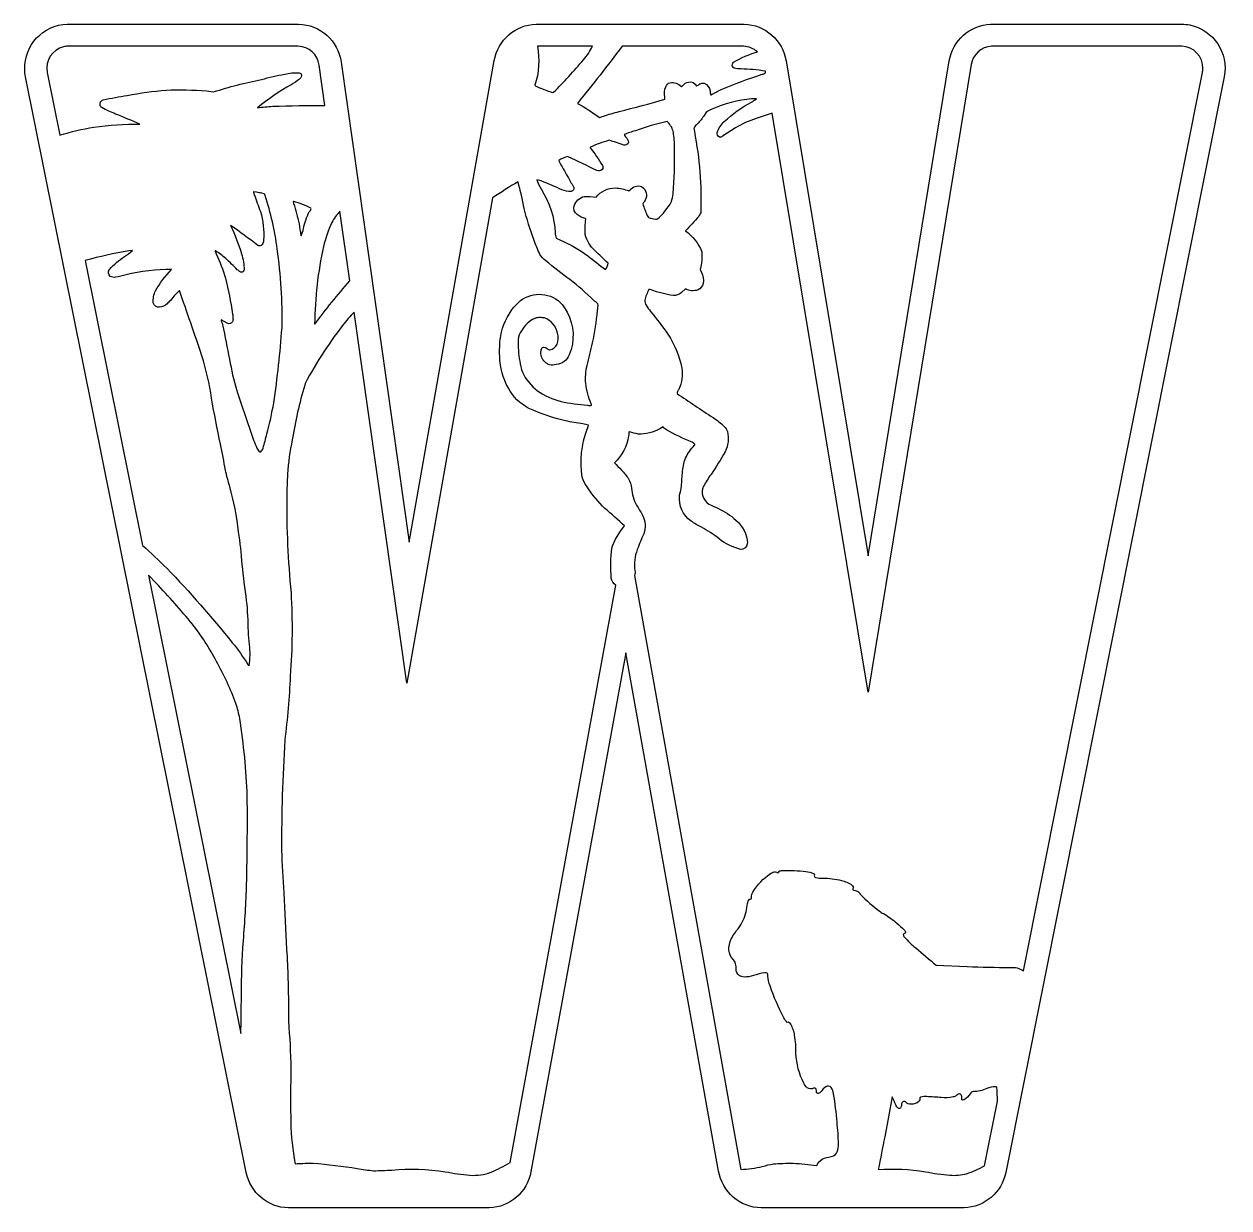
# Model space of a CAD drawing. Extents: x 0 to 1631, y -1 to 1036.
# Drawn here: x 727 to 1246, y 525 to 1036 of the extents above; entities that cross this region are included whole.
import ezdxf

# ---------------------------------------------------------------- set-up
doc = ezdxf.new("R2010")
doc.units = 0
doc.header["$MEASUREMENT"] = 0
doc.layers.add('Layer 1', color=7, linetype='Continuous', lineweight=0)

msp = doc.modelspace()

# ---------------------------------------------------------------- linework, layer by layer
at = {"layer": 'Layer 1', "color": 1, "lineweight": 25, "true_color": 0xff0000}
for points, knots in [([(1143.48, 1035.59), (1134.54, 1035.16), (1127.12, 1028.54), (1125.67, 1019.72), (1125.67, 1019.72), (1090.66, 806.37), (1090.66, 806.37), (1090.66, 806.37), (1055.33, 1019.74), (1055.33, 1019.74), (1053.87, 1028.67), (1046.3, 1035.32), (1037.26, 1035.61), (1037.26, 1035.61), (947.59, 1035.61), (947.59, 1035.61), (938.64, 1035.3), (931.12, 1028.77), (929.56, 1019.94), (929.56, 1019.94), (892.87, 812.29), (892.87, 812.29), (892.87, 812.29), (863.53, 1019.26), (863.53, 1019.26), (862.24, 1028.47), (854.48, 1035.39), (845.18, 1035.61), (845.18, 1035.61), (745.47, 1035.61), (745.47, 1035.61), (735.06, 1035.25), (726.89, 1026.57), (727.17, 1016.16), (727.17, 1015.06), (727.29, 1013.96), (727.53, 1012.89), (727.53, 1012.89), (822.66, 540.6), (822.66, 540.6), (824.42, 531.9), (831.96, 525.58), (840.83, 525.38), (840.83, 525.38), (927.38, 525.38), (927.38, 525.38), (936.29, 525.69), (943.78, 532.17), (945.37, 540.94), (945.37, 540.94), (986.28, 764.55), (986.28, 764.55), (986.28, 764.55), (1026.26, 541.25), (1026.26, 541.25), (1027.75, 532.23), (1035.46, 525.56), (1044.6, 525.38), (1044.6, 525.38), (1132.09, 525.38), (1132.09, 525.38), (1140.88, 525.7), (1148.29, 532.02), (1150.01, 540.64), (1150.01, 540.64), (1244.16, 1012.94), (1244.16, 1012.94), (1246.19, 1023.18), (1239.58, 1033.13), (1229.35, 1035.23), (1228.21, 1035.46), (1227.05, 1035.59), (1225.88, 1035.61), (1225.88, 1035.61), (1143.72, 1035.61), (1143.72, 1035.61), (1143.72, 1035.61), (1143.48, 1035.59), (1143.48, 1035.59)], [0, 0, 0, 0, 1, 1, 1, 2, 2, 2, 3, 3, 3, 4, 4, 4, 5, 5, 5, 6, 6, 6, 7, 7, 7, 8, 8, 8, 9, 9, 9, 10, 10, 10, 11, 11, 11, 12, 12, 12, 13, 13, 13, 14, 14, 14, 15, 15, 15, 16, 16, 16, 17, 17, 17, 18, 18, 18, 19, 19, 19, 20, 20, 20, 21, 21, 21, 22, 22, 22, 23, 23, 23, 24, 24, 24, 25, 25, 25, 26, 26, 26, 26]), ([(845.04, 1026.07), (849.62, 1025.92), (853.43, 1022.51), (854.07, 1017.97), (854.07, 1017.97), (856.54, 1000.51), (856.54, 1000.51), (849.05, 1000.55), (841.56, 1000.45), (834.07, 1000.19), (831.89, 1000), (829.71, 999.8), (827.54, 999.58), (832.04, 1003.32), (836.89, 1006.63), (842.01, 1009.47), (843.24, 1010.23), (844.45, 1011.04), (845.63, 1011.89), (846.34, 1012.41), (846.6, 1013.34), (846.25, 1014.14), (846.06, 1014.41), (845.76, 1014.59), (845.43, 1014.64), (843.35, 1014.71), (841.27, 1014.51), (839.24, 1014.05), (835.88, 1013.38), (832.54, 1012.63), (829.22, 1011.78), (822.23, 1010.33), (815.32, 1008.54), (808.51, 1006.43), (808.51, 1006.43), (805.5, 1006.81), (805.5, 1006.81), (799.72, 1007.3), (793.92, 1007.42), (788.12, 1007.18), (782.51, 1006.67), (776.93, 1005.91), (771.39, 1004.89), (767.92, 1004.3), (764.46, 1003.68), (761, 1003), (760.03, 1002.67), (759.45, 1001.68), (759.64, 1000.67), (759.74, 1000.21), (760.04, 999.81), (760.46, 999.6), (762.36, 998.55), (764.33, 997.64), (766.35, 996.86), (769.85, 995.43), (773.33, 993.99), (776.81, 992.53), (770.16, 992.55), (763.53, 992.1), (756.94, 991.19), (752, 990.39), (747.12, 989.23), (742.34, 987.72), (742.34, 987.72), (736.9, 1014.8), (736.9, 1014.8), (735.89, 1019.77), (739.01, 1024.65), (743.95, 1025.82), (744.51, 1025.95), (745.08, 1026.03), (745.65, 1026.07), (745.65, 1026.07), (845.04, 1026.07), (845.04, 1026.07)], [0, 0, 0, 0, 1, 1, 1, 2, 2, 2, 3, 3, 3, 4, 4, 4, 5, 5, 5, 6, 6, 6, 7, 7, 7, 8, 8, 8, 9, 9, 9, 10, 10, 10, 11, 11, 11, 12, 12, 12, 13, 13, 13, 14, 14, 14, 15, 15, 15, 16, 16, 16, 17, 17, 17, 18, 18, 18, 19, 19, 19, 20, 20, 20, 21, 21, 21, 22, 22, 22, 23, 23, 23, 24, 24, 24, 25, 25, 25, 25]), ([(971.83, 1026.07), (970.88, 1023.93), (969.59, 1021.97), (968, 1020.26), (963.91, 1015.39), (959.59, 1010.7), (955.07, 1006.22), (955.07, 1006.22), (954.85, 1006.09), (954.85, 1006.09), (953.93, 1006.34), (953.04, 1006.66), (952.17, 1007.04), (950.48, 1007.58), (948.83, 1008.24), (947.23, 1009.01), (947.16, 1009.08), (947.11, 1009.15), (947.09, 1009.24), (948.79, 1014.68), (949.15, 1020.46), (948.13, 1026.07), (948.13, 1026.07), (971.83, 1026.07), (971.83, 1026.07)], [0, 0, 0, 0, 1, 1, 1, 2, 2, 2, 3, 3, 3, 4, 4, 4, 5, 5, 5, 6, 6, 6, 7, 7, 7, 8, 8, 8, 8]), ([(1036.96, 1026.07), (1039.19, 1025.98), (1041.32, 1025.11), (1042.97, 1023.6), (1039.37, 1022.58), (1035.91, 1021.11), (1032.67, 1019.22), (1032.14, 1018.72), (1031.98, 1017.94), (1032.29, 1017.27), (1032.45, 1017), (1032.69, 1016.79), (1032.97, 1016.66), (1033.93, 1016.39), (1034.92, 1016.26), (1035.92, 1016.27), (1039.43, 1016.22), (1042.93, 1015.91), (1046.39, 1015.32), (1046.39, 1015.32), (1046.51, 1014.59), (1046.51, 1014.59), (1046.03, 1014.32), (1045.52, 1014.12), (1044.99, 1013.98), (1039.01, 1012.04), (1033.11, 1009.84), (1027.32, 1007.38), (1025.85, 1006.69), (1024.41, 1005.93), (1023.01, 1005.09), (1023.01, 1005.09), (1022.9, 1005.14), (1022.9, 1005.14), (1022.7, 1005.67), (1022.59, 1006.24), (1022.58, 1006.81), (1022.36, 1008.27), (1021.41, 1009.51), (1020.07, 1010.1), (1019.4, 1010.27), (1018.69, 1010.16), (1018.09, 1009.81), (1017.6, 1009.52), (1017.14, 1009.18), (1016.71, 1008.81), (1016.22, 1010.26), (1014.66, 1011.07), (1013.2, 1010.62), (1012.23, 1010.44), (1011.36, 1009.89), (1010.79, 1009.08), (1010.79, 1009.08), (1010.43, 1008.76), (1010.43, 1008.76), (1010.43, 1008.76), (1010.22, 1008.72), (1010.22, 1008.72), (1008.93, 1010.04), (1007.08, 1010.66), (1005.26, 1010.37), (1004.41, 1010.09), (1003.75, 1009.44), (1003.44, 1008.61), (1002.79, 1007.24), (1002.65, 1005.69), (1003.06, 1004.23), (1003.07, 1003.93), (1003.06, 1003.62), (1003.04, 1003.32), (996.54, 1001.35), (989.99, 999.55), (983.4, 997.9), (981.12, 997.3), (978.85, 996.66), (976.59, 995.97), (976.59, 995.97), (974.92, 995.34), (974.92, 995.34), (971.88, 997.59), (968.7, 999.63), (965.39, 1001.46), (971.98, 1009.53), (978.39, 1017.74), (984.64, 1026.07), (984.64, 1026.07), (1036.96, 1026.07), (1036.96, 1026.07)], [0, 0, 0, 0, 1, 1, 1, 2, 2, 2, 3, 3, 3, 4, 4, 4, 5, 5, 5, 6, 6, 6, 7, 7, 7, 8, 8, 8, 9, 9, 9, 10, 10, 10, 11, 11, 11, 12, 12, 12, 13, 13, 13, 14, 14, 14, 15, 15, 15, 16, 16, 16, 17, 17, 17, 18, 18, 18, 19, 19, 19, 20, 20, 20, 21, 21, 21, 22, 22, 22, 23, 23, 23, 24, 24, 24, 25, 25, 25, 26, 26, 26, 27, 27, 27, 28, 28, 28, 29, 29, 29, 29]), ([(1225.88, 1026.07), (1231.02, 1025.89), (1235.07, 1021.64), (1234.98, 1016.5), (1234.98, 1015.93), (1234.92, 1015.37), (1234.8, 1014.82), (1234.8, 1014.82), (1157.6, 627.61), (1157.6, 627.61), (1155.93, 628.71), (1153.93, 629.21), (1151.93, 629.01), (1145.74, 629.04), (1139.55, 629.19), (1133.36, 629.44), (1133.36, 629.44), (1120, 629.99), (1120, 629.99), (1117.09, 632.48), (1114.16, 634.96), (1111.23, 637.43), (1109.46, 638.85), (1107.82, 640.43), (1106.33, 642.14), (1106.03, 642.45), (1105.85, 642.85), (1105.81, 643.28), (1105.94, 643.5), (1106.16, 643.66), (1106.42, 643.71), (1106.42, 643.71), (1106.6, 643.8), (1106.6, 643.8), (1106.68, 643.88), (1106.73, 643.97), (1106.78, 644.07), (1106.77, 644.5), (1106.57, 644.89), (1106.26, 645.18), (1105.26, 646.25), (1104.17, 647.23), (1103, 648.11), (1101.29, 649.57), (1099.47, 650.91), (1097.55, 652.1), (1096.98, 652.25), (1096.45, 652.55), (1096.01, 652.96), (1092.89, 655.29), (1089.97, 657.86), (1087.28, 660.67), (1087.1, 660.86), (1086.96, 661.08), (1086.87, 661.33), (1086.8, 661.47), (1086.68, 661.58), (1086.53, 661.65), (1085.9, 661.95), (1085.23, 662.16), (1084.54, 662.26), (1084.22, 662.34), (1083.99, 662.62), (1084.04, 662.94), (1084.04, 662.94), (1084.22, 663.26), (1084.22, 663.26), (1084.26, 663.36), (1084.27, 663.48), (1084.27, 663.6), (1084.27, 663.6), (1084.22, 663.78), (1084.22, 663.78), (1084.12, 664.07), (1083.93, 664.33), (1083.68, 664.5), (1082.33, 665.46), (1080.82, 666.14), (1079.21, 666.5), (1076.61, 667.21), (1073.92, 667.54), (1071.23, 667.47), (1070.15, 667.43), (1069.07, 667.55), (1068.03, 667.84), (1067.83, 667.89), (1067.65, 668), (1067.51, 668.15), (1067.39, 668.41), (1067.4, 668.71), (1067.55, 668.95), (1067.56, 669.21), (1067.42, 669.44), (1067.19, 669.56), (1066.15, 670.01), (1065.03, 670.27), (1063.9, 670.33), (1060.5, 670.79), (1057.06, 670.94), (1053.63, 670.76), (1053.15, 670.79), (1052.68, 670.68), (1052.27, 670.44), (1052.27, 670.44), (1052.22, 670.35), (1052.22, 670.35), (1052.21, 670.19), (1052.15, 670.04), (1052.04, 669.92), (1051.95, 669.89), (1051.86, 669.87), (1051.77, 669.85), (1051.46, 670.02), (1051.13, 670.15), (1050.79, 670.24), (1050.01, 670.21), (1049.26, 669.94), (1048.64, 669.47), (1045.53, 667.41), (1042.92, 664.68), (1041, 661.49), (1040.58, 660.8), (1040.36, 660.02), (1040.36, 659.22), (1040.4, 659.02), (1040.36, 658.81), (1040.23, 658.65), (1040.23, 658.65), (1040.14, 658.56), (1040.14, 658.56), (1039.92, 658.53), (1039.7, 658.48), (1039.5, 658.38), (1039.12, 657.84), (1038.87, 657.22), (1038.75, 656.57), (1038.5, 655.4), (1038.28, 654.22), (1038.12, 653.03), (1037.53, 650.54), (1036.44, 648.19), (1034.92, 646.13), (1033.68, 644.65), (1032.61, 643.03), (1031.72, 641.3), (1030.95, 639.79), (1030.59, 638.1), (1030.68, 636.41), (1030.81, 634.91), (1031.47, 633.51), (1032.54, 632.46), (1033.51, 631.34), (1033.95, 629.87), (1033.76, 628.4), (1033.7, 627.29), (1034.18, 626.23), (1035.06, 625.54), (1035.7, 625.12), (1036.44, 624.9), (1037.21, 624.89), (1038.6, 624.85), (1039.98, 625.06), (1041.29, 625.5), (1042.87, 626.05), (1044.49, 626.45), (1046.14, 626.7), (1046.5, 626.79), (1046.87, 626.73), (1047.17, 626.52), (1047.43, 626.21), (1047.51, 625.79), (1047.39, 625.41), (1047.53, 623.91), (1047.89, 622.44), (1048.46, 621.05), (1050.04, 616.33), (1052.02, 611.75), (1054.35, 607.36), (1054.7, 606.61), (1055.18, 605.93), (1055.78, 605.36), (1056.42, 605.48), (1057.05, 605.13), (1057.32, 604.54), (1058.16, 603.09), (1058.73, 601.49), (1059, 599.83), (1059.48, 597.24), (1059.67, 594.61), (1059.57, 591.98), (1059.78, 587.51), (1060.92, 583.14), (1062.93, 579.15), (1063.28, 578.38), (1063.81, 577.7), (1064.47, 577.17), (1065.3, 576.68), (1066.31, 576.6), (1067.21, 576.95), (1067.21, 576.95), (1067.8, 576.95), (1067.8, 576.95), (1067.96, 576.9), (1068.12, 576.82), (1068.23, 576.7), (1068.23, 576.7), (1068.35, 576.47), (1068.35, 576.47), (1068.33, 576.03), (1068.38, 575.59), (1068.48, 575.15), (1068.54, 575.06), (1068.6, 574.96), (1068.66, 574.86), (1068.75, 574.8), (1068.84, 574.75), (1068.94, 574.7), (1068.94, 574.7), (1069.09, 574.68), (1069.09, 574.68), (1069.64, 574.79), (1070.13, 575.1), (1070.45, 575.56), (1070.98, 576.36), (1071.64, 577.06), (1072.41, 577.63), (1073.19, 578.09), (1074.18, 577.94), (1074.79, 577.26), (1075.3, 576.41), (1075.65, 575.48), (1075.81, 574.5), (1076.48, 570.45), (1076.97, 566.37), (1077.28, 562.27), (1077.64, 559.2), (1077.85, 556.11), (1077.89, 553.02), (1077.91, 551.84), (1077.73, 550.67), (1077.37, 549.55), (1077.05, 548.63), (1076.3, 547.91), (1075.35, 547.65), (1074.56, 547.47), (1073.75, 547.31), (1072.95, 547.17), (1071.49, 546.85), (1070.18, 546.06), (1069.21, 544.93), (1068.91, 544.52), (1068.69, 544.07), (1068.57, 543.59), (1065.17, 544.02), (1061.76, 544.39), (1058.35, 544.7), (1056.86, 544.77), (1055.38, 544.73), (1053.9, 544.56), (1052.58, 544.51), (1051.25, 544.44), (1049.93, 544.36), (1048.29, 544.1), (1046.67, 543.72), (1045.08, 543.23), (1042.05, 542.48), (1038.95, 542.07), (1035.83, 542), (1035.83, 542), (1035.69, 542.68), (1035.69, 542.68), (1035.69, 542.68), (990, 797.98), (990, 797.98), (990.27, 798.65), (990.32, 799.39), (990.16, 800.09), (989.72, 803.13), (990.07, 806.23), (991.18, 809.09), (992.03, 811.41), (992.96, 813.69), (993.96, 815.94), (994.91, 818.57), (994.71, 821.48), (993.4, 823.95), (992.62, 825.44), (991.76, 826.89), (990.84, 828.3), (989.58, 830.54), (988.86, 833.04), (988.75, 835.6), (988.64, 837.04), (988.16, 838.42), (987.37, 839.62), (986.53, 841), (985.53, 842.27), (984.37, 843.4), (983.38, 844.45), (982.38, 845.49), (981.36, 846.51), (984.57, 849.64), (986.7, 853.7), (987.46, 858.12), (987.52, 858.63), (987.58, 859.15), (987.62, 859.66), (987.62, 859.66), (987.71, 859.82), (987.71, 859.82), (987.71, 859.82), (987.84, 859.91), (987.84, 859.91), (989.08, 859.49), (990.34, 859.16), (991.63, 858.94), (994.86, 858.81), (998.05, 859.59), (1000.86, 861.18), (1000.86, 861.18), (1002.36, 862), (1002.36, 862), (1002.7, 861.44), (1003.21, 861), (1003.81, 860.73), (1007.22, 858.75), (1010.77, 857.04), (1014.44, 855.6), (1015, 855.33), (1015.51, 854.99), (1015.98, 854.58), (1015.99, 854.4), (1015.92, 854.22), (1015.8, 854.08), (1014.21, 852.45), (1012.92, 850.56), (1011.97, 848.48), (1011.21, 846.43), (1010.76, 844.27), (1010.61, 842.09), (1010.5, 839.9), (1010.34, 837.71), (1010.11, 835.53), (1009.93, 834.49), (1009.68, 833.46), (1009.39, 832.45), (1008.9, 828.12), (1010.84, 823.88), (1014.42, 821.41), (1015.8, 820.4), (1017.26, 819.53), (1018.8, 818.8), (1021.5, 817.35), (1024.07, 815.65), (1026.46, 813.72), (1029.2, 811.6), (1032.35, 810.07), (1035.71, 809.23), (1037.16, 809.11), (1038.44, 810.15), (1038.62, 811.59), (1038.62, 811.59), (1038.66, 811.84), (1038.66, 811.84), (1038.43, 815.69), (1036.64, 819.28), (1033.72, 821.79), (1031.41, 823.92), (1028.76, 825.65), (1025.89, 826.92), (1024.59, 827.48), (1023.3, 828.09), (1022.04, 828.75), (1019.4, 830.31), (1018.41, 833.65), (1019.77, 836.4), (1020.7, 838.18), (1021.77, 839.88), (1022.97, 841.5), (1025.12, 844.69), (1027.14, 847.97), (1029.05, 851.32), (1030.4, 853.99), (1030.74, 857.05), (1030.02, 859.96), (1029.71, 860.79), (1029.23, 861.56), (1028.62, 862.2), (1027.19, 863.66), (1025.58, 864.93), (1023.83, 865.99), (1018.63, 869.44), (1013.49, 872.88), (1008.32, 876.38), (1008.44, 877.02), (1008.68, 877.64), (1009.05, 878.19), (1010.44, 881.04), (1010.9, 884.25), (1010.36, 887.37), (1009.27, 892.56), (1007.26, 897.51), (1004.42, 901.98), (1002.04, 905.33), (999.53, 908.59), (996.89, 911.75), (996.22, 912.62), (995.59, 913.51), (994.99, 914.43), (994.64, 915.1), (994.44, 915.83), (994.4, 916.58), (994.81, 918.2), (995.42, 919.75), (996.23, 921.21), (996.58, 921.24), (996.92, 921.18), (997.23, 921.03), (1000.26, 919.89), (1003.41, 919.09), (1006.62, 918.62), (1007.97, 918.57), (1009.29, 919.03), (1010.32, 919.92), (1010.32, 919.92), (1011.93, 921.53), (1011.93, 921.53), (1013.61, 920.62), (1015.59, 920.44), (1017.41, 921.03), (1018.46, 921.66), (1019.25, 922.65), (1019.64, 923.82), (1019.83, 925.46), (1019.54, 927.13), (1018.82, 928.62), (1018.82, 928.62), (1018.23, 929.89), (1018.23, 929.89), (1018.76, 931.62), (1019.02, 933.42), (1019, 935.22), (1019, 935.22), (1019, 937.49), (1019, 937.49), (1017.56, 941.11), (1015.11, 944.24), (1011.95, 946.52), (1013.97, 948.49), (1015.88, 950.57), (1017.66, 952.75), (1018, 953.24), (1018.3, 953.76), (1018.57, 954.29), (1018.95, 966.02), (1018.03, 977.75), (1015.8, 989.26), (1015.8, 989.26), (1015.6, 990.69), (1015.6, 990.69), (1015.84, 991.26), (1016.21, 991.77), (1016.69, 992.17), (1017.82, 993.27), (1018.83, 994.49), (1019.7, 995.82), (1019.7, 995.82), (1021.04, 997.81), (1021.04, 997.81), (1026.47, 1000.61), (1032.35, 1002.4), (1038.41, 1003.1), (1039.77, 1003.39), (1041.17, 1003.49), (1042.56, 1003.39), (1041.88, 1002.86), (1041.14, 1002.39), (1040.36, 1002.01), (1036.17, 999.68), (1032.26, 996.88), (1028.71, 993.66), (1027.34, 992.31), (1026.28, 990.69), (1025.58, 988.9), (1025.4, 988.09), (1025.83, 987.27), (1026.6, 986.95), (1027.06, 986.81), (1027.56, 986.92), (1027.91, 987.24), (1027.91, 987.24), (1033.54, 990.92), (1033.54, 990.92), (1036.33, 992.56), (1039.3, 993.89), (1042.38, 994.89), (1044.73, 995.62), (1047.07, 996.4), (1049.39, 997.22), (1049.39, 997.22), (1090.71, 747.66), (1090.71, 747.66), (1090.71, 747.66), (1135.11, 1018.18), (1135.11, 1018.18), (1135.83, 1022.54), (1139.49, 1025.82), (1143.91, 1026.07), (1143.91, 1026.07), (1225.88, 1026.07), (1225.88, 1026.07)], [0, 0, 0, 0, 1, 1, 1, 2, 2, 2, 3, 3, 3, 4, 4, 4, 5, 5, 5, 6, 6, 6, 7, 7, 7, 8, 8, 8, 9, 9, 9, 10, 10, 10, 11, 11, 11, 12, 12, 12, 13, 13, 13, 14, 14, 14, 15, 15, 15, 16, 16, 16, 17, 17, 17, 18, 18, 18, 19, 19, 19, 20, 20, 20, 21, 21, 21, 22, 22, 22, 23, 23, 23, 24, 24, 24, 25, 25, 25, 26, 26, 26, 27, 27, 27, 28, 28, 28, 29, 29, 29, 30, 30, 30, 31, 31, 31, 32, 32, 32, 33, 33, 33, 34, 34, 34, 35, 35, 35, 36, 36, 36, 37, 37, 37, 38, 38, 38, 39, 39, 39, 40, 40, 40, 41, 41, 41, 42, 42, 42, 43, 43, 43, 44, 44, 44, 45, 45, 45, 46, 46, 46, 47, 47, 47, 48, 48, 48, 49, 49, 49, 50, 50, 50, 51, 51, 51, 52, 52, 52, 53, 53, 53, 54, 54, 54, 55, 55, 55, 56, 56, 56, 57, 57, 57, 58, 58, 58, 59, 59, 59, 60, 60, 60, 61, 61, 61, 62, 62, 62, 63, 63, 63, 64, 64, 64, 65, 65, 65, 66, 66, 66, 67, 67, 67, 68, 68, 68, 69, 69, 69, 70, 70, 70, 71, 71, 71, 72, 72, 72, 73, 73, 73, 74, 74, 74, 75, 75, 75, 76, 76, 76, 77, 77, 77, 78, 78, 78, 79, 79, 79, 80, 80, 80, 81, 81, 81, 82, 82, 82, 83, 83, 83, 84, 84, 84, 85, 85, 85, 86, 86, 86, 87, 87, 87, 88, 88, 88, 89, 89, 89, 90, 90, 90, 91, 91, 91, 92, 92, 92, 93, 93, 93, 94, 94, 94, 95, 95, 95, 96, 96, 96, 97, 97, 97, 98, 98, 98, 99, 99, 99, 100, 100, 100, 101, 101, 101, 102, 102, 102, 103, 103, 103, 104, 104, 104, 105, 105, 105, 106, 106, 106, 107, 107, 107, 108, 108, 108, 109, 109, 109, 110, 110, 110, 111, 111, 111, 112, 112, 112, 113, 113, 113, 114, 114, 114, 115, 115, 115, 116, 116, 116, 117, 117, 117, 118, 118, 118, 119, 119, 119, 120, 120, 120, 121, 121, 121, 122, 122, 122, 123, 123, 123, 124, 124, 124, 125, 125, 125, 126, 126, 126, 127, 127, 127, 128, 128, 128, 129, 129, 129, 130, 130, 130, 131, 131, 131, 132, 132, 132, 133, 133, 133, 134, 134, 134, 135, 135, 135, 136, 136, 136, 137, 137, 137, 138, 138, 138, 139, 139, 139, 140, 140, 140, 141, 141, 141, 142, 142, 142, 143, 143, 143, 144, 144, 144, 145, 145, 145, 146, 146, 146, 147, 147, 147, 148, 148, 148, 149, 149, 149, 150, 150, 150, 151, 151, 151, 152, 152, 152, 153, 153, 153, 154, 154, 154, 155, 155, 155, 156, 156, 156, 157, 157, 157, 158, 158, 158, 159, 159, 159, 160, 160, 160, 161, 161, 161, 162, 162, 162, 163, 163, 163, 164, 164, 164, 165, 165, 165, 166, 166, 166, 167, 167, 167, 168, 168, 168, 169, 169, 169, 170, 170, 170, 170]), ([(1004.78, 992.87), (1005.95, 991.56), (1006.68, 989.92), (1006.87, 988.17), (1007.18, 986), (1007.32, 983.8), (1007.3, 981.6), (1007.32, 975.21), (1007.12, 968.83), (1006.69, 962.46), (1006.53, 961.32), (1006.26, 960.21), (1005.89, 959.12), (1004.36, 956.29), (1002.34, 953.75), (999.93, 951.62), (999.67, 951.47), (999.36, 951.44), (999.07, 951.53), (998.03, 951.6), (997.02, 951.86), (996.07, 952.3), (995.77, 952.51), (995.55, 952.82), (995.46, 953.18), (994.74, 954.81), (994.1, 956.48), (993.56, 958.17), (993.68, 958.52), (993.89, 958.82), (994.17, 959.06), (995.59, 960.8), (995.46, 963.35), (993.85, 964.93), (992.76, 966), (991.08, 966.2), (989.77, 965.41), (988.93, 965.01), (988.19, 964.43), (987.59, 963.73), (985.71, 964.42), (983.74, 964.85), (981.74, 965), (978.48, 965.03), (975.39, 963.54), (973.4, 960.96), (971.72, 961.22), (970.02, 961.36), (968.32, 961.37), (966.29, 960.82), (964.65, 959.31), (963.94, 957.33), (963.55, 955.89), (964.11, 954.36), (965.32, 953.5), (966.31, 952.67), (967.49, 952.1), (968.75, 951.85), (968.75, 951.85), (968.86, 951.78), (968.86, 951.78), (968.91, 951.71), (968.95, 951.64), (969, 951.57), (968.67, 949.36), (968.6, 947.11), (968.79, 944.88), (969.46, 942.25), (970.89, 939.86), (972.9, 938.03), (974.75, 936.19), (976.64, 934.38), (978.57, 932.61), (978.57, 932.61), (978.61, 932.52), (978.61, 932.52), (978.42, 931.57), (978.03, 930.67), (977.48, 929.87), (974.89, 931.79), (972.34, 933.77), (969.84, 935.79), (966.23, 938.52), (962.27, 940.75), (958.07, 942.43), (958.07, 942.43), (956.16, 943.34), (956.16, 943.34), (955.94, 944.07), (955.83, 944.83), (955.84, 945.59), (955.52, 952.24), (953.45, 958.7), (949.84, 964.29), (949.06, 965.61), (948.4, 967), (947.88, 968.44), (947.88, 968.44), (947.95, 968.49), (947.95, 968.49), (948.78, 968.35), (949.6, 968.13), (950.38, 967.81), (953.17, 966.68), (955.93, 965.48), (958.66, 964.2), (959.94, 963.63), (961.34, 963.39), (962.74, 963.48), (963.55, 963.69), (964.03, 964.51), (963.83, 965.32), (963.83, 965.32), (963.76, 965.52), (963.76, 965.52), (962.84, 966.92), (962, 968.36), (961.24, 969.85), (959.92, 972.15), (958.62, 974.44), (957.32, 976.74), (957.32, 976.74), (957.32, 976.79), (957.32, 976.79), (958.51, 977.58), (959.83, 978.15), (961.22, 978.49), (961.28, 978.47), (961.33, 978.43), (961.38, 978.38), (965.55, 976.5), (969.69, 974.55), (973.78, 972.5), (974.55, 972.19), (975.43, 972.34), (976.05, 972.89), (976.43, 973.42), (976.47, 974.12), (976.14, 974.68), (974.55, 977.33), (972.81, 979.89), (970.95, 982.35), (970.95, 982.35), (970.92, 982.5), (970.92, 982.5), (970.92, 982.5), (970.99, 982.55), (970.99, 982.55), (973.58, 983.74), (976.26, 984.73), (979, 985.52), (981.16, 984.94), (983.3, 984.25), (985.39, 983.46), (986.27, 983.26), (987.14, 983.79), (987.37, 984.66), (987.31, 985.56), (986.87, 986.4), (986.16, 986.97), (985.91, 987.27), (985.71, 987.6), (985.57, 987.97), (987.14, 988.64), (988.74, 989.21), (990.38, 989.67), (994.87, 991.24), (999.43, 992.57), (1004.06, 993.68), (1004.06, 993.68), (1004.78, 992.87), (1004.78, 992.87)], [0, 0, 0, 0, 1, 1, 1, 2, 2, 2, 3, 3, 3, 4, 4, 4, 5, 5, 5, 6, 6, 6, 7, 7, 7, 8, 8, 8, 9, 9, 9, 10, 10, 10, 11, 11, 11, 12, 12, 12, 13, 13, 13, 14, 14, 14, 15, 15, 15, 16, 16, 16, 17, 17, 17, 18, 18, 18, 19, 19, 19, 20, 20, 20, 21, 21, 21, 22, 22, 22, 23, 23, 23, 24, 24, 24, 25, 25, 25, 26, 26, 26, 27, 27, 27, 28, 28, 28, 29, 29, 29, 30, 30, 30, 31, 31, 31, 32, 32, 32, 33, 33, 33, 34, 34, 34, 35, 35, 35, 36, 36, 36, 37, 37, 37, 38, 38, 38, 39, 39, 39, 40, 40, 40, 41, 41, 41, 42, 42, 42, 43, 43, 43, 44, 44, 44, 45, 45, 45, 46, 46, 46, 47, 47, 47, 48, 48, 48, 49, 49, 49, 50, 50, 50, 51, 51, 51, 52, 52, 52, 53, 53, 53, 54, 54, 54, 55, 55, 55, 56, 56, 56, 57, 57, 57, 57]), ([(939.86, 967.63), (940.79, 963.81), (941.67, 959.98), (942.49, 956.13), (943.57, 951.58), (944.97, 947.11), (946.66, 942.75), (947.38, 940.56), (948.24, 938.41), (949.25, 936.33), (949.91, 935.27), (950.77, 934.33), (951.76, 933.57), (955.15, 930.77), (958.62, 928.07), (962.17, 925.47), (965.72, 922.72), (969.11, 919.77), (972.33, 916.65), (972.93, 916.09), (973.57, 915.56), (974.24, 915.09), (974.29, 914.09), (974.24, 913.1), (974.08, 912.11), (973.58, 907.45), (972.87, 902.81), (971.95, 898.21), (971.09, 894.96), (970.29, 891.69), (969.52, 888.42), (968.98, 885.88), (968.79, 883.28), (968.95, 880.68), (969.29, 877.67), (970.11, 874.74), (971.36, 871.98), (971.41, 871.76), (971.45, 871.54), (971.47, 871.32), (970.88, 871.2), (970.27, 871.2), (969.68, 871.32), (965.87, 871.62), (962.08, 872.17), (958.34, 872.95), (954.71, 873.9), (951.27, 875.44), (948.16, 877.53), (945.4, 879.71), (943.18, 882.49), (941.65, 885.65), (941.12, 887.16), (940.74, 888.73), (940.54, 890.32), (939.98, 893.38), (939.75, 896.49), (939.86, 899.6), (939.99, 900.99), (940.51, 902.31), (941.35, 903.43), (942.6, 905.78), (944.57, 907.65), (946.98, 908.78), (947.74, 909.07), (948.55, 909.17), (949.36, 909.1), (949.94, 909.11), (950.53, 909.07), (951.11, 908.99), (954.03, 907.91), (956.2, 905.41), (956.84, 902.36), (957.2, 900.82), (957.13, 899.2), (956.64, 897.69), (956.07, 896.42), (954.92, 895.5), (953.55, 895.22), (953.1, 895.15), (952.65, 895.36), (952.4, 895.74), (951.89, 896.31), (951.07, 896.48), (950.38, 896.17), (949.96, 895.88), (949.72, 895.41), (949.72, 894.9), (949.45, 893.11), (950.08, 891.29), (951.4, 890.05), (951.94, 889.46), (952.62, 889), (953.37, 888.71), (954.34, 888.55), (955.33, 888.59), (956.28, 888.85), (958.76, 889.11), (960.9, 890.71), (961.85, 893.02), (964.37, 898.98), (964.02, 905.76), (960.9, 911.43), (960, 913.38), (958.68, 915.1), (957.05, 916.49), (951.48, 920.66), (943.64, 919.88), (939.02, 914.68), (935.92, 911.36), (933.75, 907.28), (932.71, 902.86), (932.11, 900.75), (931.84, 898.57), (931.9, 896.38), (931.78, 893.8), (931.87, 891.23), (932.17, 888.67), (932.93, 884.12), (934.7, 879.79), (937.34, 876.01), (939.79, 872.74), (943.15, 870.28), (947, 868.91), (951.28, 867.13), (955.69, 865.68), (960.2, 864.58), (962.71, 864.12), (965.23, 863.71), (967.75, 863.34), (968.56, 863.16), (969.36, 862.94), (970.15, 862.68), (970.01, 862.08), (969.79, 861.5), (969.52, 860.96), (967.09, 854.37), (966.37, 847.28), (967.41, 840.34), (967.92, 838.85), (968.65, 837.44), (969.59, 836.17), (971.74, 832.74), (974.33, 829.59), (977.27, 826.8), (980.18, 824.44), (982.96, 821.93), (985.62, 819.3), (983.25, 816.5), (981.42, 813.27), (980.25, 809.8), (979.66, 805.47), (979.58, 801.1), (980, 796.76), (980.24, 795.54), (980.92, 794.45), (981.92, 793.72), (981.92, 793.72), (936.41, 544.95), (936.41, 544.95), (933.77, 543.39), (931.04, 541.99), (928.22, 540.78), (925.3, 539.67), (922.16, 539.22), (919.04, 539.48), (915.48, 539.74), (911.94, 540.24), (908.45, 540.98), (900.82, 542.2), (893.07, 542.43), (885.39, 541.68), (882.75, 541.53), (880.11, 541.44), (877.47, 541.41), (875.13, 541.6), (872.81, 541.93), (870.51, 542.39), (864.17, 543.34), (857.8, 544.11), (851.42, 544.7), (849.93, 544.77), (848.45, 544.73), (846.97, 544.56), (845.89, 544.53), (844.81, 544.47), (843.73, 544.4), (842.59, 550.29), (841.95, 556.26), (841.82, 562.25), (841.76, 569.1), (841.76, 575.93), (841.82, 582.77), (841.86, 589.63), (841.59, 596.49), (841.01, 603.32), (840.83, 606.03), (840.76, 608.75), (840.83, 611.46), (840.82, 619.92), (840.55, 628.37), (840.03, 636.81), (839.69, 644.92), (839.31, 653.04), (838.88, 661.15), (838.43, 667.26), (838.09, 673.39), (837.86, 679.52), (837.84, 695.37), (838.31, 711.22), (839.26, 727.05), (840.41, 736.2), (841.2, 745.4), (841.62, 754.62), (842.51, 766.57), (842.62, 778.56), (841.94, 790.52), (840.62, 804.27), (840, 818.07), (840.08, 831.88), (840.15, 835.16), (840.26, 838.43), (840.42, 841.7), (840.79, 846.63), (841.48, 851.53), (842.48, 856.37), (843.77, 864.36), (845.57, 872.26), (847.86, 880.03), (848.17, 880.87), (848.52, 881.69), (848.92, 882.5), (854.04, 891.76), (859.97, 900.56), (866.63, 908.78), (867.46, 909.7), (868.3, 910.6), (869.17, 911.48), (869.17, 911.48), (891.83, 751.56), (891.83, 751.56), (891.83, 751.56), (928.79, 960.67), (928.79, 960.67), (932.4, 963.11), (936.09, 965.45), (939.83, 967.67), (939.83, 967.67), (939.86, 967.63), (939.86, 967.63)], [0, 0, 0, 0, 1, 1, 1, 2, 2, 2, 3, 3, 3, 4, 4, 4, 5, 5, 5, 6, 6, 6, 7, 7, 7, 8, 8, 8, 9, 9, 9, 10, 10, 10, 11, 11, 11, 12, 12, 12, 13, 13, 13, 14, 14, 14, 15, 15, 15, 16, 16, 16, 17, 17, 17, 18, 18, 18, 19, 19, 19, 20, 20, 20, 21, 21, 21, 22, 22, 22, 23, 23, 23, 24, 24, 24, 25, 25, 25, 26, 26, 26, 27, 27, 27, 28, 28, 28, 29, 29, 29, 30, 30, 30, 31, 31, 31, 32, 32, 32, 33, 33, 33, 34, 34, 34, 35, 35, 35, 36, 36, 36, 37, 37, 37, 38, 38, 38, 39, 39, 39, 40, 40, 40, 41, 41, 41, 42, 42, 42, 43, 43, 43, 44, 44, 44, 45, 45, 45, 46, 46, 46, 47, 47, 47, 48, 48, 48, 49, 49, 49, 50, 50, 50, 51, 51, 51, 52, 52, 52, 53, 53, 53, 54, 54, 54, 55, 55, 55, 56, 56, 56, 57, 57, 57, 58, 58, 58, 59, 59, 59, 60, 60, 60, 61, 61, 61, 62, 62, 62, 63, 63, 63, 64, 64, 64, 65, 65, 65, 66, 66, 66, 67, 67, 67, 68, 68, 68, 69, 69, 69, 70, 70, 70, 71, 71, 71, 72, 72, 72, 73, 73, 73, 74, 74, 74, 75, 75, 75, 76, 76, 76, 77, 77, 77, 78, 78, 78, 79, 79, 79, 80, 80, 80, 81, 81, 81, 82, 82, 82, 83, 83, 83, 83]), ([(827.08, 963.18), (827.84, 963.03), (828.59, 962.88), (829.35, 962.75), (829.35, 962.75), (830.42, 962.44), (830.42, 962.44), (830.67, 962.29), (830.81, 962), (830.76, 961.71), (833.25, 954.25), (835, 946.56), (835.97, 938.76), (837.63, 927.52), (838.33, 916.15), (838.06, 904.79), (837.28, 893.96), (836.09, 883.15), (834.5, 872.41), (833.74, 867.88), (832.75, 863.4), (831.51, 858.98), (831.03, 856.94), (830.51, 854.9), (829.94, 852.88), (829.76, 852.27), (829.4, 851.72), (828.92, 851.29), (828.77, 851.24), (828.62, 851.25), (828.47, 851.27), (827.91, 851.69), (827.48, 852.26), (827.22, 852.9), (826.24, 855.15), (825.35, 857.43), (824.57, 859.75), (822.63, 865.36), (820.75, 870.98), (818.92, 876.63), (817.61, 880.77), (816.56, 885), (815.77, 889.28), (814.78, 894.32), (813.85, 899.13), (812.87, 904.18), (812.87, 904.18), (812.25, 906.67), (812.25, 906.67), (812.07, 907.09), (811.92, 907.52), (811.8, 907.96), (811.8, 907.96), (811.82, 908.08), (811.82, 908.08), (811.82, 908.08), (811.87, 908.08), (811.87, 908.08), (811.87, 908.08), (814.41, 906.67), (814.41, 906.67), (815.22, 906.22), (816.25, 906.48), (816.72, 907.28), (816.92, 907.74), (816.99, 908.24), (816.92, 908.74), (816.93, 909.38), (816.86, 910.03), (816.74, 910.66), (815.99, 915.86), (814.96, 921.02), (813.66, 926.11), (812.61, 929.7), (811.3, 933.22), (809.74, 936.63), (809.74, 936.63), (809.3, 937.81), (809.3, 937.81), (809.3, 937.81), (809.3, 937.88), (809.3, 937.88), (809.3, 937.88), (809.37, 937.88), (809.37, 937.88), (810.96, 936.94), (812.44, 935.84), (813.79, 934.59), (815.49, 933.02), (817.16, 931.41), (818.78, 929.76), (819.2, 929.39), (819.64, 929.06), (820.1, 928.76), (820.69, 928.51), (821.36, 928.77), (821.64, 929.35), (821.64, 929.35), (821.78, 929.67), (821.78, 929.67), (821.72, 932), (821.32, 934.32), (820.58, 936.54), (819.36, 940.77), (817.79, 944.89), (815.88, 948.85), (819.87, 946.1), (823.77, 943.23), (827.58, 940.23), (828.24, 939.9), (829.04, 940.04), (829.56, 940.57), (829.9, 941.15), (830.08, 941.81), (830.08, 942.48), (830.44, 946.65), (829.98, 950.85), (828.72, 954.84), (827.87, 957.28), (826.99, 959.7), (826.09, 962.12), (826.09, 962.12), (825.81, 963.14), (825.81, 963.14), (825.82, 963.22), (825.86, 963.28), (825.9, 963.34), (825.9, 963.34), (827.08, 963.18), (827.08, 963.18)], [0, 0, 0, 0, 1, 1, 1, 2, 2, 2, 3, 3, 3, 4, 4, 4, 5, 5, 5, 6, 6, 6, 7, 7, 7, 8, 8, 8, 9, 9, 9, 10, 10, 10, 11, 11, 11, 12, 12, 12, 13, 13, 13, 14, 14, 14, 15, 15, 15, 16, 16, 16, 17, 17, 17, 18, 18, 18, 19, 19, 19, 20, 20, 20, 21, 21, 21, 22, 22, 22, 23, 23, 23, 24, 24, 24, 25, 25, 25, 26, 26, 26, 27, 27, 27, 28, 28, 28, 29, 29, 29, 30, 30, 30, 31, 31, 31, 32, 32, 32, 33, 33, 33, 34, 34, 34, 35, 35, 35, 36, 36, 36, 37, 37, 37, 38, 38, 38, 39, 39, 39, 40, 40, 40, 41, 41, 41, 42, 42, 42, 43, 43, 43, 43]), ([(843.12, 959.17), (845.67, 958.46), (848.14, 957.48), (850.49, 956.24), (850.49, 956.24), (850.65, 956.06), (850.65, 956.06), (850.44, 955.56), (850.16, 955.09), (849.81, 954.68), (848.64, 952.4), (847.81, 949.96), (847.33, 947.45), (847.07, 946.43), (846.76, 945.42), (846.4, 944.43), (846.4, 944.43), (846.27, 944.38), (846.27, 944.38), (846.27, 944.38), (846.2, 944.5), (846.2, 944.5), (845.93, 946.18), (845.68, 947.86), (845.47, 949.55), (844.78, 952.51), (843.97, 955.44), (843.03, 958.33), (843.03, 958.33), (842.87, 959.19), (842.87, 959.19), (842.87, 959.19), (842.94, 959.22), (842.94, 959.22), (842.94, 959.22), (843.12, 959.17), (843.12, 959.17)], [0, 0, 0, 0, 1, 1, 1, 2, 2, 2, 3, 3, 3, 4, 4, 4, 5, 5, 5, 6, 6, 6, 7, 7, 7, 8, 8, 8, 9, 9, 9, 10, 10, 10, 11, 11, 11, 12, 12, 12, 12]), ([(867.24, 924.97), (861.99, 918.91), (856.96, 912.66), (852.16, 906.22), (852.16, 906.22), (852.12, 906.4), (852.12, 906.4), (852.24, 917.62), (853.52, 928.8), (855.95, 939.76), (856.85, 943.3), (858.03, 946.77), (859.49, 950.12), (860.56, 951.82), (861.73, 953.45), (862.98, 955.02), (862.98, 955.02), (867.24, 924.97), (867.24, 924.97)], [0, 0, 0, 0, 1, 1, 1, 2, 2, 2, 3, 3, 3, 4, 4, 4, 5, 5, 5, 6, 6, 6, 6]), ([(773.57, 938.01), (772.54, 937.04), (771.41, 936.19), (770.19, 935.47), (767.84, 933.84), (765.65, 931.97), (763.68, 929.89), (762.98, 928.94), (763.15, 927.6), (764.06, 926.85), (764.76, 926.48), (765.55, 926.34), (766.33, 926.47), (767.86, 926.74), (769.36, 927.11), (770.84, 927.56), (777.26, 929.17), (783.87, 929.91), (790.48, 929.78), (787.79, 927.07), (785.46, 924.02), (783.54, 920.71), (782.78, 919.08), (782.45, 917.29), (782.57, 915.49), (782.81, 914.22), (784.01, 913.37), (785.29, 913.57), (786.51, 913.7), (787.66, 914.24), (788.53, 915.11), (789.06, 915.52), (789.54, 915.99), (789.96, 916.51), (790.7, 917.36), (791.43, 918.22), (792.14, 919.1), (792.69, 919.69), (793.25, 920.27), (793.82, 920.85), (797.1, 911.5), (800.35, 902.08), (803.54, 892.7), (805.35, 886.68), (806.75, 880.55), (807.72, 874.33), (808.83, 867.72), (810.11, 861.13), (811.55, 854.58), (812.32, 850.84), (813.03, 847.08), (813.68, 843.31), (814.23, 840.97), (814.87, 838.65), (815.59, 836.35), (817.29, 829.91), (818.55, 823.37), (819.37, 816.76), (820.03, 812.09), (820.55, 807.4), (820.94, 802.7), (821.46, 797.49), (822.09, 792.3), (822.82, 787.12), (823.27, 782.72), (823.52, 778.3), (823.57, 773.87), (823.66, 771.99), (823.84, 770.1), (824.11, 768.23), (824.38, 765.17), (824.33, 762.09), (823.95, 759.04), (823.95, 759.04), (823.75, 759.11), (823.75, 759.11), (823.57, 759.25), (823.43, 759.42), (823.32, 759.61), (821.3, 762.88), (819.06, 766.01), (816.61, 768.98), (807.72, 780.11), (798.31, 790.81), (788.42, 801.06), (785.07, 804.46), (781.58, 807.72), (777.97, 810.84), (777.97, 810.84), (753.22, 933.75), (753.22, 933.75), (759.43, 935.42), (765.71, 936.8), (772.05, 937.88), (772.05, 937.88), (773.54, 938.06), (773.54, 938.06), (773.54, 938.06), (773.57, 938.01), (773.57, 938.01)], [0, 0, 0, 0, 1, 1, 1, 2, 2, 2, 3, 3, 3, 4, 4, 4, 5, 5, 5, 6, 6, 6, 7, 7, 7, 8, 8, 8, 9, 9, 9, 10, 10, 10, 11, 11, 11, 12, 12, 12, 13, 13, 13, 14, 14, 14, 15, 15, 15, 16, 16, 16, 17, 17, 17, 18, 18, 18, 19, 19, 19, 20, 20, 20, 21, 21, 21, 22, 22, 22, 23, 23, 23, 24, 24, 24, 25, 25, 25, 26, 26, 26, 27, 27, 27, 28, 28, 28, 29, 29, 29, 30, 30, 30, 31, 31, 31, 32, 32, 32, 33, 33, 33, 33]), ([(783.88, 794.65), (789.26, 788.93), (794.44, 783.04), (799.42, 776.98), (803.35, 771.95), (806.83, 766.58), (809.8, 760.93), (813.07, 755.09), (815.88, 749.01), (818.22, 742.74), (818.89, 740.65), (819.43, 738.52), (819.83, 736.37), (821.59, 725.22), (822.68, 713.99), (823.09, 702.71), (823.21, 689.14), (823.09, 675.57), (822.73, 662.01), (822.37, 653.84), (821.85, 645.67), (821.19, 637.52), (820.74, 629.86), (820.52, 622.19), (820.53, 614.52), (820.5, 609.85), (820.44, 605.16), (820.35, 600.49), (820.35, 600.49), (780.53, 798.16), (780.53, 798.16), (780.53, 798.16), (783.88, 794.65), (783.88, 794.65)], [0, 0, 0, 0, 1, 1, 1, 2, 2, 2, 3, 3, 3, 4, 4, 4, 5, 5, 5, 6, 6, 6, 7, 7, 7, 8, 8, 8, 9, 9, 9, 10, 10, 10, 11, 11, 11, 11]), ([(1140.84, 543.54), (1138.39, 542.11), (1135.78, 540.95), (1133.07, 540.1), (1130.75, 539.5), (1128.35, 539.3), (1125.97, 539.48), (1122.41, 539.74), (1118.87, 540.24), (1115.38, 540.98), (1108.65, 542.06), (1101.81, 542.37), (1095.01, 541.89), (1096, 546.61), (1096.94, 551.34), (1097.83, 556.08), (1097.83, 556.08), (1101.11, 573.3), (1101.11, 573.3), (1101.65, 572.12), (1102.15, 570.94), (1102.61, 569.74), (1102.79, 569.15), (1103.18, 568.64), (1103.7, 568.31), (1103.83, 568.25), (1103.96, 568.19), (1104.11, 568.22), (1104.11, 568.22), (1104.29, 568.26), (1104.29, 568.26), (1104.39, 568.35), (1104.49, 568.44), (1104.61, 568.51), (1104.9, 568.91), (1105.08, 569.38), (1105.08, 569.87), (1105.11, 570.32), (1105.28, 570.74), (1105.58, 571.07), (1105.76, 571.21), (1105.97, 571.29), (1106.19, 571.3), (1106.43, 571.25), (1106.65, 571.16), (1106.85, 571.05), (1107.4, 570.31), (1108.32, 569.91), (1109.23, 570.03), (1110.42, 570.05), (1111.57, 570.47), (1112.5, 571.21), (1112.9, 571.6), (1113.07, 572.16), (1112.97, 572.71), (1112.97, 572.71), (1113, 572.84), (1113, 572.84), (1113.11, 573), (1113.28, 573.12), (1113.47, 573.16), (1114.29, 573.38), (1115.15, 573.45), (1115.99, 573.36), (1118.07, 573.25), (1120.15, 573.1), (1122.23, 572.91), (1123.95, 572.76), (1125.68, 572.85), (1127.37, 573.18), (1127.6, 573.24), (1127.82, 573.32), (1128.03, 573.41), (1128.44, 573.63), (1128.82, 573.89), (1129.17, 574.2), (1129.17, 574.2), (1129.46, 574.36), (1129.46, 574.36), (1129.63, 574.42), (1129.81, 574.47), (1129.98, 574.52), (1130.32, 574.51), (1130.62, 574.34), (1130.82, 574.07), (1130.82, 574.07), (1130.91, 573.86), (1130.91, 573.86), (1131.08, 573.32), (1131.13, 572.75), (1131.07, 572.18), (1131.07, 572.18), (1131.14, 572), (1131.14, 572), (1131.22, 571.93), (1131.31, 571.88), (1131.41, 571.84), (1131.63, 571.85), (1131.85, 571.92), (1132.05, 572.03), (1133.12, 572.62), (1134.01, 573.5), (1134.63, 574.57), (1134.92, 575.1), (1135.44, 575.48), (1136.04, 575.56), (1137.01, 575.5), (1137.98, 575.59), (1138.92, 575.84), (1139.94, 576.06), (1140.93, 576.37), (1141.89, 576.79), (1143.04, 577.3), (1144.28, 577.57), (1145.54, 577.6), (1145.77, 577.6), (1145.99, 577.53), (1146.2, 577.42), (1146.37, 575.41), (1146.44, 573.39), (1146.4, 571.37), (1146.4, 571.37), (1140.84, 543.54), (1140.84, 543.54)], [0, 0, 0, 0, 1, 1, 1, 2, 2, 2, 3, 3, 3, 4, 4, 4, 5, 5, 5, 6, 6, 6, 7, 7, 7, 8, 8, 8, 9, 9, 9, 10, 10, 10, 11, 11, 11, 12, 12, 12, 13, 13, 13, 14, 14, 14, 15, 15, 15, 16, 16, 16, 17, 17, 17, 18, 18, 18, 19, 19, 19, 20, 20, 20, 21, 21, 21, 22, 22, 22, 23, 23, 23, 24, 24, 24, 25, 25, 25, 26, 26, 26, 27, 27, 27, 28, 28, 28, 29, 29, 29, 30, 30, 30, 31, 31, 31, 32, 32, 32, 33, 33, 33, 34, 34, 34, 35, 35, 35, 36, 36, 36, 37, 37, 37, 38, 38, 38, 39, 39, 39, 40, 40, 40, 41, 41, 41, 41])]:
    msp.add_open_spline(points, degree=3, knots=knots, dxfattribs=at)

doc.saveas('drawing.dxf')
